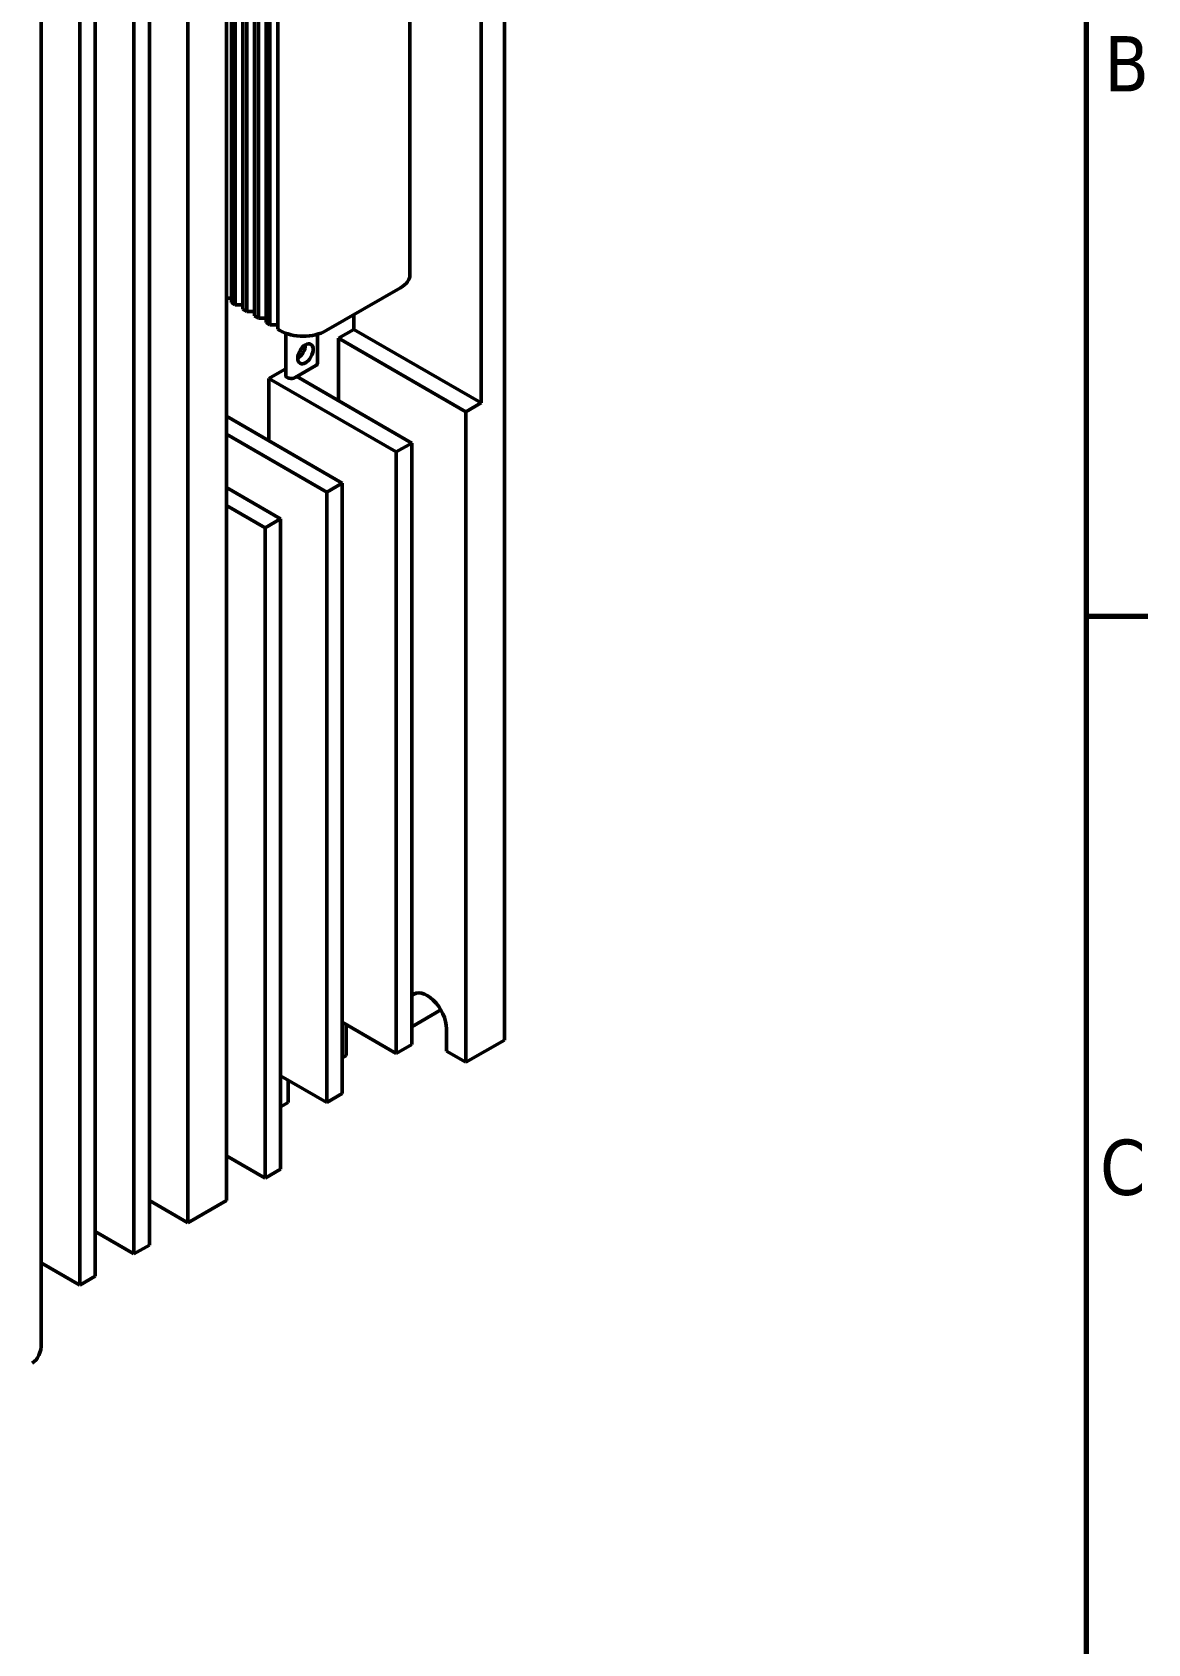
# Model space of a CAD drawing. Header units: millimetres. Extents: x 2121 to 4904, y 892 to 1933.
# Drawn here: x 3189.5 to 3335.5, y 1508.9 to 1719.8 of the extents above; entities that cross this region are included whole.
import ezdxf

# ---------------------------------------------------------------- set-up
doc = ezdxf.new("R2010")
doc.units = ezdxf.units.MM
doc.header["$LTSCALE"] = 1.8
doc.layers.add('경계(ISO)', color=7, linetype='Continuous', lineweight=70)
doc.layers.add('외형선(ISO)', color=7, linetype='Continuous', lineweight=50)
doc.styles.add('주 텍스트 (ISO)', font='')
doc.styles.get('주 텍스트 (ISO)').set_extended_font_data('Tahoma')

# ---------------------------------------------------------------- blocks, each defined once
blk = doc.blocks.new('경계 Default Border')
at = {"layer": '경계(ISO)'}
blk.add_line((584, 280), (587.9, 280), dxfattribs=at)
at = {"layer": '경계(ISO)', "flags": 128}
blk.add_lwpolyline([(10, 10), (10, 410), (584, 410), (584, 10), (10, 10)], dxfattribs=at)
at = {"layer": '경계(ISO)', "char_height": 3.5, "attachment_point": 7, "style": '주 텍스트 (ISO)'}
for s, insert in [('B', (585.15, 313.25)), ('C', (584.87, 243.25))]:
    blk.add_mtext(s, dxfattribs=dict(at, insert=insert))

msp = doc.modelspace()

# ---------------------------------------------------------------- linework, layer by layer
at = {"layer": '외형선(ISO)', "color": 7}
for p, q in [((3251.284, 1792.025), (3251.284, 1587.901)), ((3214.918, 1566.905), (3214.918, 1771.029)), ((3209.868, 1768.113), (3209.868, 1563.989)), ((3202.796, 1764.031), (3202.796, 1559.907)), ((3204.817, 1561.073), (3204.817, 1765.197)), ((3248.253, 1764.614), (3248.253, 1671.3)), ((3195.725, 1759.948), (3195.725, 1555.824)), ((3197.746, 1556.991), (3197.746, 1761.115)), ((3190.675, 1548.242), (3190.675, 1757.032)), ((3238.93, 1745.618), (3238.93, 1688.114)), ((3215.553, 1741.944), (3215.553, 1684.439)), ((3216.058, 1684.148), (3216.058, 1741.652)), ((3217.068, 1741.069), (3217.068, 1683.565)), ((3217.573, 1683.273), (3217.573, 1740.778)), ((3218.583, 1740.194), (3218.583, 1682.69)), ((3219.088, 1682.398), (3219.088, 1739.903)), ((3220.098, 1739.32), (3220.098, 1681.815)), ((3220.603, 1681.523), (3220.603, 1739.028)), ((3221.614, 1738.445), (3221.614, 1680.94)), ((3227.977, 1680.765), (3237.675, 1686.364)), ((3215.553, 1685.023), (3214.918, 1685.023)), ((3215.553, 1684.439), (3216.058, 1684.148)), ((3217.068, 1684.148), (3216.058, 1684.148)), ((3217.068, 1683.565), (3217.573, 1683.273)), ((3218.583, 1683.273), (3217.573, 1683.273)), ((3218.583, 1682.69), (3219.088, 1682.398)), ((3220.098, 1682.398), (3219.088, 1682.398)), ((3220.098, 1681.815), (3220.603, 1681.523)), ((3221.614, 1681.523), (3220.603, 1681.523)), ((3231.586, 1680.923), (3231.586, 1682.848)), ((3221.614, 1680.94), (3221.917, 1680.765)), ((3222.667, 1674.904), (3222.667, 1680.42)), ((3226.823, 1676.478), (3226.823, 1680.29)), ((3229.566, 1679.757), (3231.586, 1680.923)), ((3229.566, 1671.592), (3229.566, 1679.757)), ((3229.566, 1679.757), (3246.233, 1670.134)), ((3248.253, 1671.3), (3231.586, 1680.923)), ((3220.474, 1674.508), (3222.494, 1675.674)), ((3222.667, 1675.575), (3222.494, 1675.674)), ((3226.614, 1676.187), (3223.886, 1674.612)), ((3220.474, 1666.343), (3220.474, 1674.508)), ((3220.474, 1674.508), (3237.142, 1664.885)), ((3239.162, 1666.051), (3224.11, 1674.741)), ((3248.253, 1671.3), (3246.233, 1670.134)), ((3230.071, 1660.802), (3214.918, 1669.55)), ((3246.233, 1670.134), (3246.233, 1584.985)), ((3214.918, 1667.218), (3228.05, 1659.636)), ((3239.162, 1666.051), (3237.142, 1664.885)), ((3237.142, 1664.885), (3237.142, 1586.151)), ((3239.162, 1587.318), (3239.162, 1666.051)), ((3221.989, 1656.137), (3214.918, 1660.219)), ((3230.071, 1660.802), (3228.05, 1659.636)), ((3230.071, 1580.902), (3230.071, 1660.802)), ((3228.05, 1659.636), (3228.05, 1579.736)), ((3214.918, 1657.886), (3219.969, 1654.97)), ((3221.989, 1656.137), (3219.969, 1654.97)), ((3221.989, 1570.988), (3221.989, 1656.137)), ((3219.969, 1654.97), (3219.969, 1569.821)), ((3242.968, 1591.848), (3239.162, 1589.65)), ((3230.071, 1590.234), (3237.142, 1586.151)), ((3230.576, 1589.942), (3230.576, 1585.86)), ((3243.708, 1589.359), (3243.708, 1586.443)), ((3237.142, 1586.151), (3239.162, 1587.318)), ((3246.233, 1584.985), (3243.708, 1586.443)), ((3246.233, 1584.985), (3251.284, 1587.901)), ((3230.576, 1585.86), (3230.071, 1585.568)), ((3221.989, 1583.235), (3228.05, 1579.736)), ((3223, 1582.652), (3223, 1579.736)), ((3228.05, 1579.736), (3230.071, 1580.902)), ((3223, 1579.736), (3221.989, 1579.153)), ((3219.969, 1569.821), (3214.918, 1572.737)), ((3219.969, 1569.821), (3221.989, 1570.988)), ((3209.868, 1563.989), (3204.817, 1566.905)), ((3209.868, 1563.989), (3214.918, 1566.905)), ((3202.796, 1559.907), (3197.746, 1562.823)), ((3202.796, 1559.907), (3204.817, 1561.073)), ((3195.725, 1555.824), (3190.675, 1558.74)), ((3195.725, 1555.824), (3197.746, 1556.991))]:
    msp.add_line(p, q, dxfattribs=at)
for centre, major_axis, start_param, end_param in [((3234.644, 1688.114), (4.286, 0), 5.4977871, 6.2831853), ((3224.947, 1682.515), (4.286, 0), 3.9269908, 5.4977871), ((3224.24, 1678.316), (0.714, 1.237), 3.9269908, 5.4977871), ((3226.109, 1676.478), (0.714, 0), 5.4977871, 6.2831853), ((3223.381, 1674.904), (-0.714, 0), 0, 2.3561945), ((3241.182, 1590.817), (-1.786, 3.093), 3.9269908, 6.4250824), ((3186.634, 1550.575), (2.857, -4.949), 0, 0.7853982)]:
    msp.add_ellipse(centre, major_axis=major_axis, ratio=0.5773503, start_param=start_param, end_param=end_param, dxfattribs=at)
msp.add_ellipse((3225.25, 1677.732), major_axis=(0.714, 1.237), ratio=0.5773503, dxfattribs=at)

# ---------------------------------------------------------------- block references
at = {"color": 7, "xscale": 2.0655, "yscale": 2.0655, "zscale": 2.0655}
msp.add_blockref('경계 Default Border', (2121.178, 1065.062), dxfattribs=at)

doc.saveas('drawing.dxf')
